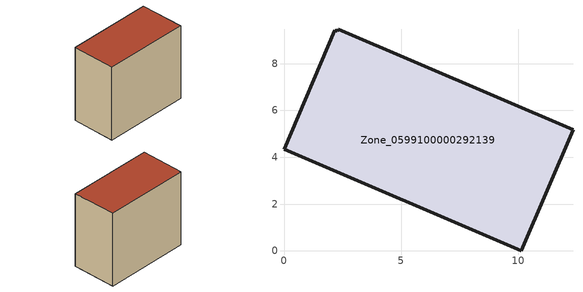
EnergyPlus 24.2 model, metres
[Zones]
Zone_0599100000292139
 floor ground (C_G): 2.27,9.37 2.32,9.47 12.34,5.18 10.14,0 0,4.35 2.16,9.42 z0
 wall outside (C_F): 0,4.35 10.14,0 12.34,5.18 2.32,9.47 2.27,9.37 2.16,9.42 0,4.35 z0:9.72
 roof outside (C_R): 2.32,9.47 2.27,9.37 2.16,9.42 0,4.35 10.14,0 12.34,5.18 z9.72
[BUILDING]
Pand.0599100000292139: North Axis=0; Terrain=City; Loads Convergence Tolerance Value=0.04; Temperature Convergence Tolerance Value=0.4; Solar Distribution=FullExterior; Maximum Number of Warmup Days=25; Minimum Number of Warmup Days=1
[Site:Location]
Rotterdam.The.Hague.AP_ZH_NLD Design_Conditions: Latitude=51.96; Longitude=4.45; Time Zone=1; Elevation=-4.5
[SITE:GROUNDTEMPERATURE:BUILDINGSURFACE]
18, 18, 18, 18, 18, 18, 18, 18, 18, 18, 18, 18
[MATERIAL] Thermal Absorptance=0.9; Solar Absorptance=0.7; Visible Absorptance=0.7
Name | Roughness | Thickness | Conductivity | Density | Specific Heat
G.TI.1946 | MediumSmooth | 0.15 | 1 | 540 | 1210
F.TI.1946 | Rough | 0.3 | 0.857143 | 1920 | 840
R.TI.1946 | MediumRough | 0.2 | 0.1 | 1500 | 1000
[CONSTRUCTION]
C_G: G.TI.1946
C_F: F.TI.1946
C_R: R.TI.1946
[ZONE]
Zone_0599100000292139: Type=1; Multiplier=1; Ceiling Height=Autocalculate; Volume=Autocalculate; Floor Area=autocalculate; Part of Total Floor Area=Yes
[ZONEINFILTRATION:DESIGNFLOWRATE]
Infil_Zone_0599100000292139: Zone or ZoneList or Space or SpaceList=Zone_0599100000292139; Schedule=AlwaysOn; Design Flow Rate Calculation Method=Flow/Area; Flow Rate per Floor Area=0.003; Constant Term Coefficient=1; Temperature Term Coefficient=0; Velocity Term Coefficient=0; Velocity Squared Term Coefficient=0
[HVACTEMPLATE:ZONE:IDEALLOADSAIRSYSTEM]
Zone_0599100000292139: Maximum Heating Supply Air Temperature=50; Minimum Cooling Supply Air Temperature=13; Maximum Heating Supply Air Humidity Ratio=0.0156; Minimum Cooling Supply Air Humidity Ratio=0.0077; Heating Limit=NoLimit; Cooling Limit=NoLimit; Dehumidification Control Type=ConstantSensibleHeatRatio; Cooling Sensible Heat Ratio=0.7; Dehumidification Setpoint=60; Humidification Control Type=None; Humidification Setpoint=30; Outdoor Air Method=None; Outdoor Air Flow Rate per Person=0.00944; Outdoor Air Flow Rate per Zone Floor Area=0; Outdoor Air Flow Rate per Zone=0; Demand Controlled Ventilation Type=None; Outdoor Air Economizer Type=NoEconomizer; Heat Recovery Type=None; Sensible Heat Recovery Effectiveness=0.7; Latent Heat Recovery Effectiveness=0.65
[ZONECONTROL:THERMOSTAT]
ThermostatControl_Zone_0599100000292139: Zone or ZoneList=Zone_0599100000292139; Control Type Schedule=DualSetpointControlType; Control 1=Thermostat_Zone_0599100000292139; Temperature Difference Between Cutout And Setpoint=0
[THERMOSTATSETPOINT:DUALSETPOINT]
Thermostat_Zone_0599100000292139: Heating Setpoint Temperature Schedule=HeatingSetpoint_Zone_0599100000292139; Cooling Setpoint Temperature Schedule=CoolingSetpoint_Zone_0599100000292139
[SCHEDULE:COMPACT]
HeatingSetpoint_Zone_0599100000292139: Through: 12/31, For: AllDays, Until: 24:00, 21
CoolingSetpoint_Zone_0599100000292139: Through: 12/31, For: AllDays, Until: 24:00, 24
DualSetpointControlType: Through: 12/31, For: AllDays, Until: 24:00, 4
AlwaysOn: Through: 12/31, For: AllDays, Until: 24:00, 1
